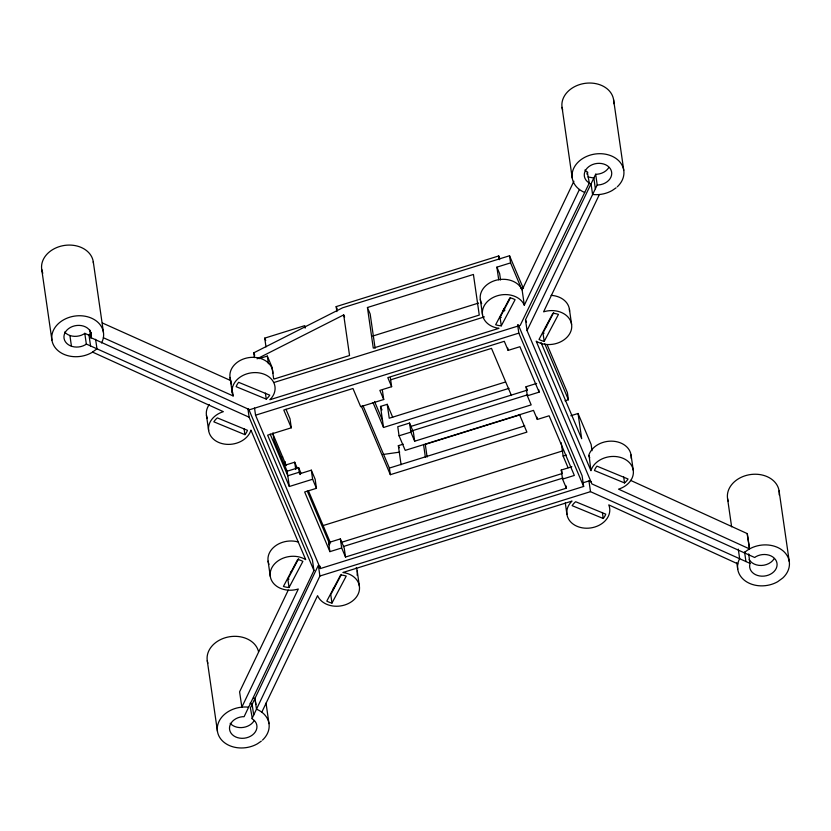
<?xml version="1.0" encoding="UTF-8"?>
<svg xmlns="http://www.w3.org/2000/svg" width="831" height="831" viewBox="0 0 831 831"><rect width="100%" height="100%" fill="white"/><g stroke="black" fill="none" stroke-linecap="round" stroke-linejoin="round"><path stroke-width="1.25" d="M590.779 469.453L588.992 454.692A21.596 16.88 -8.2 0 1 613.465 441.24A21.596 16.88 -8.2 0 1 631.134 458.265M101.527 342.964L102.151 341.686A26.052 20.36 -8.2 0 0 92.366 318.564L90.943 317.92A26.052 20.36 -8.2 0 0 57.651 324.339A26.052 20.36 -8.2 0 0 58.326 350.921A26.052 20.36 -8.2 0 0 91.826 352.583L96.978 348.833L95.596 339.308M584.931 170.012A13.795 10.782 -8.2 0 0 587.268 172.027L589.324 182.986L520.196 325.368L249.601 409.725L91.119 337.729A13.795 10.782 -8.2 0 0 76.951 325.461A13.795 10.782 -8.2 0 0 64.61 340.305A13.795 10.782 -8.2 0 0 85.167 344.886L86.331 344.044L249.123 417.204L313.941 570.544L244.085 716.717L242.496 716.706A13.795 10.782 -8.2 0 0 230.156 731.55A13.795 10.782 -8.2 0 0 250.702 736.141A13.795 10.782 -8.2 0 0 252.406 718.919L250.411 707.991L318.356 565.298L319.904 576.018L251.959 718.701M748.731 553.893L749.915 563.833A13.795 10.782 -8.2 0 0 764.084 576.101A13.795 10.782 -8.2 0 0 776.424 561.257A13.795 10.782 -8.2 0 0 755.878 556.677L754.714 557.518L591.88 483.902L527.051 330.561L525.504 319.842L595.671 174.23L597.177 174.24A13.795 10.782 -8.2 0 0 608.697 167.706M103.366 337.729L233.147 395.951A21.596 16.88 -8.2 0 1 257.371 372.683A21.596 16.88 -8.2 0 1 270.49 399.119L269.867 399.742L498.984 328.318L498.039 328.193A21.596 16.88 -8.2 0 1 488.358 300.677A21.596 16.88 -8.2 0 1 524.319 305.185L522.117 289.894L573.909 181.22M524.319 305.185L579.415 189.489M599.369 194.527L543.588 311.833A21.596 16.88 -8.2 0 1 571.416 329.377A21.596 16.88 -8.2 0 1 536.93 341.624L536.192 341.177L590.955 470.72L591.194 469.972A21.596 16.88 -8.2 0 1 626.792 460.374A21.596 16.88 -8.2 0 1 618.544 489.158L749.531 548.917L747.329 533.637L630.5 480.339M288.274 590.083L239.588 691.839L241.852 707.139L298.308 588.992A21.596 16.88 -8.2 0 1 270.48 571.448A21.596 16.88 -8.2 0 1 304.956 559.201L305.704 559.647L250.931 430.105L250.702 430.853A21.596 16.88 -8.2 0 1 215.094 440.451A21.596 16.88 -8.2 0 1 223.342 411.667L92.594 352.115M261.796 712.177L317.567 595.64A21.596 16.88 -8.2 0 0 353.528 600.148A21.596 16.88 -8.2 0 0 343.847 572.632L342.902 572.507L572.019 501.083L571.396 501.695A21.596 16.88 -8.2 0 0 584.525 528.132A21.596 16.88 -8.2 0 0 608.749 504.874L737.814 563.875M527.051 330.561L597.209 184.939L595.671 174.23M586.883 174.105L587.777 172.277M289.053 587.517L302.868 561.403A18.199 14.22 -8.2 0 0 297.695 559.45L283.433 586.426A18.199 14.22 -8.2 0 0 289.053 587.517L287.838 579.093L298.651 558.65M341.458 574.398L330.759 594.632L331.974 603.067A18.199 14.22 -8.2 0 1 326.801 601.104L340.606 574.99A18.199 14.22 -8.2 0 1 346.236 576.08L331.974 603.067M501.28 325.835L515.085 299.721A18.199 14.22 -8.2 0 0 509.912 297.758L495.65 324.734A18.199 14.22 -8.2 0 0 501.28 325.835L500.065 317.4L510.276 298.1M544.201 341.375L558.463 314.398A18.199 14.22 -8.2 0 0 552.833 313.308L539.028 339.422A18.199 14.22 -8.2 0 0 544.201 341.375L542.986 332.951L553.685 312.716M91.327 332.888L88.668 335.485M616.114 187.816L612.146 190.538A26.052 20.36 -8.2 0 1 594.29 194.62L592.586 194.475L591.038 183.755A26.052 20.36 -8.2 0 1 589.387 183.526M261.329 741.117L257.361 743.838A26.052 20.36 -8.2 0 1 217.867 733.274A26.052 20.36 -8.2 0 1 246.932 707.046L248.614 707.191M91.15 336.191L84.783 333.324L83.63 334.176A13.795 10.782 -8.2 0 1 64.621 332.047M747.152 533.741L749.531 548.917M254.421 357.61L253.735 352.853L342.673 307.771L509.538 255.751L523.125 287.89M257.08 358.815L343.702 314.897L344.616 317.068M336.887 311.604L336.171 306.618L498.714 255.958L499.93 258.856M265.993 346.901L264.725 338.134L304.78 325.648L305.143 328.152M367.427 307.501L473.421 274.459L479.269 315.074L373.275 348.116L367.427 307.501L370.169 314.004L375.113 348.272M498.725 279.839L496.896 267.146L510.566 262.887L509.538 255.751M259.075 358.649L267.312 356.073L271.986 367.115L273.628 378.541M521.172 288.606L523.572 287.858M372.735 336.046L478.542 303.066M273.96 379.071L349.55 355.512L343.702 314.897M273.856 382.53L484.4 316.891M518.284 324.786L582.105 475.748L583.653 486.467L320.382 568.539L255.553 415.199L518.824 333.127L517.62 324.786M390.612 379.819L491.505 348.376L511.449 395.556M390.331 377.627L391.64 386.695L379.86 390.373L383.725 399.514L360.675 406.702L352.967 388.493L283.797 410.047L291.297 427.799L267.634 435.174L289.333 486.499L312.622 479.238L311.313 470.169L299.524 473.847L298.63 467.624L287.131 471.219L289.333 486.499M391.64 386.695L387.807 377.627L504.303 341.312L508.136 350.381L519.915 346.714L539.122 392.139L527.342 395.816L531.175 404.884L414.679 441.199L410.846 432.13L409.538 423.062L397.758 426.729L399.057 435.797L405.216 450.371L533.502 410.379L537.335 419.458L549.114 415.78L574.335 475.446L562.556 479.113L566.389 488.181L345.509 557.04L341.676 547.972L340.367 538.904L328.588 542.57L329.897 551.649L341.676 547.972M509.029 388.347L383.527 427.466L380.494 406.421L387.225 404.323L392.71 417.297M505.466 382L389.23 418.232L387.225 404.323M527.342 395.816L526.033 386.747L536.639 383.434M297.083 467.853L294.704 462.202L285.625 465.038L285.147 461.724M410.607 426.5L527.114 390.175M411.262 431.06L527.778 394.746M399.057 435.797L410.846 432.13M401.093 464.726L398.35 445.686L403.201 444.17M520.185 414.794L425.285 444.377L427.113 457.06M565.007 400.812L568.425 399.753L567.396 392.616L547.276 345.01M311.313 470.169L315.146 479.238L316.455 488.306L304.665 491.983L329.897 551.649M519.427 414.43L526.906 432.12L390.341 474.688L389.386 468.071L524.725 425.888M570.824 415.739L578.044 413.485L591.121 444.419L592.036 450.724M322.844 525.659L562.857 450.838M568.072 467.728L563.138 456.063L566.347 455.066M562.556 479.113L561.247 470.045L571.853 466.742M341.396 542.352L562.151 473.535M343.296 546.538L563.044 478.033M582.78 482.873L588.961 480.941L591.319 482.011M319.904 576.018L590.498 491.661L750.102 563.418M383.039 454.484L399.711 452.126M597.209 184.939L598.725 184.949A13.795 10.782 -8.2 0 0 611.065 170.116A13.795 10.782 -8.2 0 0 590.509 165.525A13.795 10.782 -8.2 0 0 588.815 182.737L589.324 182.986M280.431 456.821L282.685 456.957M588.026 176.982L593.833 178.011L595.37 188.73M624.548 482.936L594.445 470.512A18.199 14.22 -8.2 0 1 596.949 466.16L628.049 478.999A18.199 14.22 -8.2 0 1 624.548 482.936L623.676 476.921M603.233 518.502L572.144 505.664A18.199 14.22 -8.2 0 1 575.644 501.727L605.747 514.15A18.199 14.22 -8.2 0 1 603.233 518.502L602.371 512.478M266.252 399.098L236.149 386.675A18.199 14.22 -8.2 0 1 238.653 382.322L269.753 395.161A18.199 14.22 -8.2 0 1 266.252 399.098L265.38 393.073M244.937 434.665L213.847 421.826A18.199 14.22 -8.2 0 1 217.338 417.889L247.441 430.313A18.199 14.22 -8.2 0 1 244.937 434.665L244.075 428.64M102.348 322.968L230.945 380.671L231.496 384.493M584.712 192.48L583.31 191.847A26.052 20.36 -8.2 0 1 576.132 164.382A26.052 20.36 -8.2 0 1 611.263 155.875L612.686 156.519A26.052 20.36 -8.2 0 1 622.461 179.641L621.848 180.929A26.052 20.36 -8.2 0 1 617.288 186.788M250.1 703.244L252.157 704.335L253.694 715.044M510.566 262.887L521.629 289.063M544.783 343.816L568.425 399.753M541.064 342.621L581.679 438.706L578.044 413.485M588.753 455.44L589.761 457.808M525.504 319.842L526.511 322.22M496.896 267.146L499.649 273.648L500.563 279.995M518.824 333.127L583.653 486.467M526.033 386.747L527.467 390.144M561.247 470.045L562.203 472.309M409.538 423.062L413.371 432.13L414.679 441.199M398.35 445.686L399.233 447.774M380.494 406.421L381.98 409.932M336.171 306.618L337.168 308.997M374.521 401.456L382.509 420.33M373.057 402.692L383.527 427.466M362.96 405.559L389.386 468.071M361.412 406.276L390.341 474.688M264.725 338.134L265.733 340.513M285.989 409.257L289.998 418.72L291.297 427.799M340.367 538.904L344.2 547.972L345.509 557.04M312.622 479.238L316.455 488.306M253.735 352.853L254.753 355.242M298.63 467.624L301.123 473.525M308.602 491.204L330.53 543.069M300.292 474.553L299.295 472.195L287.796 475.779L270.168 434.104M307.262 491.059L329.689 544.108M328.588 542.57L329.543 544.845M273.202 434.717L286.28 465.661M287.131 471.219L274.001 440.15L272.952 432.847M248.583 408.862L312.404 559.824L313.941 570.544M253.465 697.895A26.052 20.36 -8.2 0 1 254.951 698.466L255.927 704.47M779.083 490.872L789.273 561.538M744.576 552.023L745.947 561.548M738.281 549.114L739.652 558.64A26.052 20.36 -8.2 0 0 746.789 581.939A26.052 20.36 -8.2 0 0 777.65 581.731L782.792 577.981A26.052 20.36 -8.2 0 0 787.352 572.112L787.965 570.835A26.052 20.36 -8.2 0 0 778.19 547.712L776.756 547.068A26.052 20.36 -8.2 0 0 744.212 552.771M727.551 498.548L731.623 526.812M736.806 562.795L737.731 569.214M613.59 99.678L623.769 170.345M631.051 454.952L633.253 470.232M562.047 107.365L572.227 178.021M569.391 309.111L571.593 324.402M588.961 480.941L590.498 491.661M561.205 442.684L563.138 456.063M566.067 485.917L566.389 488.181M565.288 502.963L566.939 514.431M538.789 389.874L539.122 392.139M537.003 417.183L537.335 419.458M498.714 255.958L499.244 259.698M503.908 308.488L504.272 311.012M507.803 348.116L508.136 350.381M480.318 299.451L482.52 314.741M423.55 444.46L425.379 457.154M382.416 390.445L383.725 399.514M357.174 570.804L359.376 586.084M320.039 566.16L320.382 568.539M294.704 462.202L295.753 469.505M267.312 356.073L268.413 363.687M254.525 408.052L255.553 415.199M247.918 408.862L249.123 417.204M268.091 561.143L270.293 576.423M231.859 387.038L232.223 389.583M232.597 392.128L233.147 395.951M230.042 377.471L232.244 392.762M266.024 703.078L268.984 723.635M254.951 698.466L256.499 709.175L257.911 709.809A26.052 20.36 -8.2 0 1 267.686 732.942L267.063 734.22A26.052 20.36 -8.2 0 1 262.513 740.078M206.441 415.303L208.643 430.593M207.262 660.655L217.452 731.322M93.269 261.723L103.449 332.39M89.717 329.855L90.922 338.186M89.01 335.236L90.548 345.945M84.783 333.324L86.331 344.044M69.908 335.506L71.445 346.215M41.727 269.4L51.917 340.066M334.405 588.296A18.199 14.22 -8.2 0 1 333.221 588.265M551.109 295.358A21.596 16.88 -8.2 0 1 569.547 311.324M504.978 310.129A18.199 14.22 -8.2 0 1 502.63 310.482M728.174 501.145A26.052 20.36 -8.2 0 1 751.099 474.47A26.052 20.36 -8.2 0 1 779.187 494.871M207.885 663.252A26.052 20.36 -8.2 0 1 227.465 637.159A26.052 20.36 -8.2 0 1 258.545 651.67M481.7 303.668A21.596 16.88 -8.2 0 1 494.352 280.753A21.596 16.88 -8.2 0 1 522.117 289.894M230.551 379.622A21.596 16.88 -8.2 0 1 248.853 357.61A21.596 16.88 -8.2 0 1 272.9 373.316M207.345 418.502A21.596 16.88 -8.2 0 1 209.308 404.489M268.995 564.332A21.596 16.88 -8.2 0 1 274.947 546.258A21.596 16.88 -8.2 0 1 297.934 541.926M546.621 326.614A18.199 14.22 -8.2 0 1 545.448 326.573M544.108 333.169A18.199 14.22 -8.2 0 1 542.986 332.951M356.27 567.604A21.596 16.88 -8.2 0 1 357.101 575.229M291.588 572.019A18.199 14.22 -8.2 0 1 290.403 572.164M501.249 317.442A18.199 14.22 -8.2 0 1 500.065 317.4M289.022 579.124A18.199 14.22 -8.2 0 1 287.838 579.093M562.67 109.952A26.052 20.36 -8.2 0 1 585.595 83.277A26.052 20.36 -8.2 0 1 613.683 103.688M42.817 273.254A26.052 20.36 -8.2 0 1 62.761 245.727A26.052 20.36 -8.2 0 1 93.415 263.053M253.922 720.996A13.795 10.782 -8.2 0 1 230.156 723.302M774.066 558.848A13.795 10.782 -8.2 0 1 761.341 565.464A13.795 10.782 -8.2 0 1 749.167 559.554"/></g></svg>
